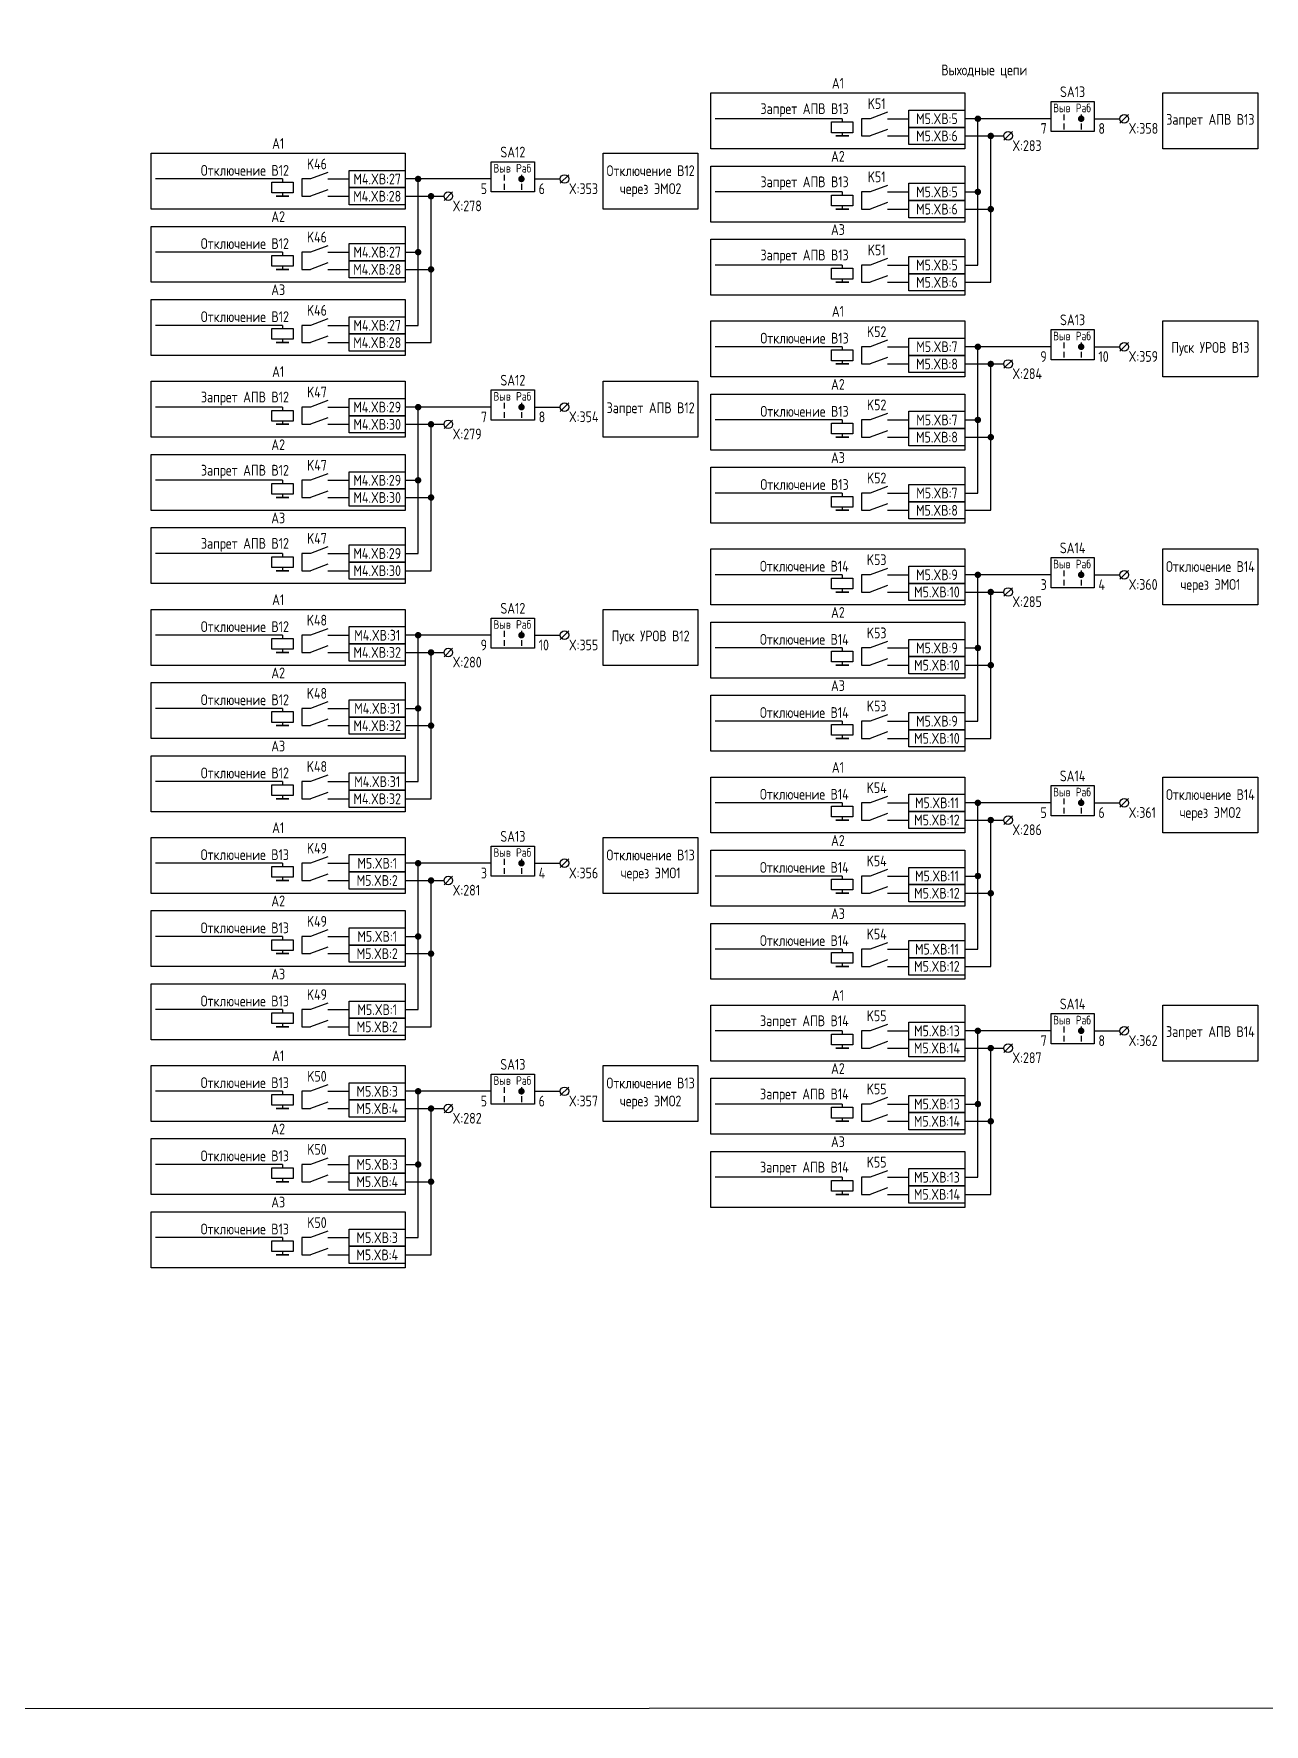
# Model space of a CAD drawing. Header units: millimetres. Extents: x -1315 to 7958, y -96 to 618.
# Drawn here: x 4196.7 to 4482.5, y -96 to 296.7 of the extents above; entities that cross this region are included whole.
import ezdxf

# ---------------------------------------------------------------- set-up
doc = ezdxf.new("R2010")
doc.units = ezdxf.units.MM
doc.styles.add('Gost_type_A', font='GOST_A.TTF')

# ---------------------------------------------------------------- blocks, each defined once
blk = doc.blocks.new('POINT')
at = {"const_width": 0.75}
blk.add_lwpolyline([(-0.375, 0, 1), (0.375, 0, 1)], format="xyb", close=True, dxfattribs=at)
blk = doc.blocks.new('Переключатель_положение')
for p, q in [((2, 1), (2, -0.34)), ((2, -1.14), (2, -2.49))]:
    blk.add_line(p, q)

msp = doc.modelspace()

# ---------------------------------------------------------------- linework, layer by layer
for p, q in [((4384.5, 277), (4355, 277)), ((4384.5, 277), (4384.5, 276.25)), ((4433, 277), (4413, 277)), ((4416, 243), (4416, 277)), ((4451.01, 278), (4449.01, 276)), ((4384.5, 273.75), (4384.5, 273)), ((4413, 273), (4422, 273)), ((4419, 239), (4419, 273)), ((4424.01, 274), (4422.01, 272)), ((4321.01, 264), (4319.01, 262)), ((4254.5, 263), (4225, 263)), ((4254.5, 263), (4254.5, 262.25)), ((4254.5, 259.75), (4254.5, 259)), ((4303, 263), (4283, 263)), ((4286, 229), (4286, 263)), ((4294.01, 260), (4292.01, 258)), ((4384.5, 260), (4355, 260)), ((4384.5, 260), (4384.5, 259.25)), ((4413, 260), (4416, 260)), ((4283, 259), (4292, 259)), ((4289, 225), (4289, 259)), ((4384.5, 256.75), (4384.5, 256)), ((4413, 256), (4419, 256)), ((4254.5, 246), (4225, 246)), ((4254.5, 246), (4254.5, 245.25)), ((4283, 246), (4286, 246)), ((4254.5, 242.75), (4254.5, 242)), ((4283, 242), (4289, 242)), ((4384.5, 243), (4355, 243)), ((4384.5, 243), (4384.5, 242.25)), ((4384.5, 239.75), (4384.5, 239)), ((4413, 243), (4416, 243)), ((4413, 239), (4419, 239)), ((4254.5, 229), (4225, 229)), ((4254.5, 229), (4254.5, 228.25)), ((4283, 229), (4286, 229)), ((4254.5, 225.75), (4254.5, 225)), ((4283, 225), (4289, 225)), ((4384.5, 224.02), (4355, 224.02)), ((4384.5, 224.02), (4384.5, 223.27)), ((4433, 224.02), (4413, 224.02)), ((4416, 190.02), (4416, 224.02)), ((4451.01, 225.02), (4449.01, 223.02)), ((4384.5, 220.77), (4384.5, 220.02)), ((4413, 220.02), (4422, 220.02)), ((4419, 186.02), (4419, 220.02)), ((4424.01, 221.02), (4422.01, 219.02)), ((4254.5, 210), (4225, 210)), ((4254.5, 210), (4254.5, 209.25)), ((4303, 210), (4283, 210)), ((4286, 176), (4286, 210)), ((4321.01, 211), (4319.01, 209)), ((4254.5, 206.75), (4254.5, 206)), ((4283, 206), (4292, 206)), ((4289, 172), (4289, 206)), ((4294.01, 207), (4292.01, 205)), ((4384.5, 207.02), (4355, 207.02)), ((4384.5, 207.02), (4384.5, 206.27)), ((4413, 207.02), (4416, 207.02)), ((4384.5, 203.77), (4384.5, 203.02)), ((4413, 203.02), (4419, 203.02)), ((4254.5, 193), (4225, 193)), ((4254.5, 193), (4254.5, 192.25)), ((4283, 193), (4286, 193)), ((4254.5, 189.75), (4254.5, 189)), ((4283, 189), (4289, 189)), ((4384.5, 190.02), (4355, 190.02)), ((4384.5, 190.02), (4384.5, 189.27)), ((4413, 190.02), (4416, 190.02)), ((4384.5, 186.77), (4384.5, 186.02)), ((4413, 186.02), (4419, 186.02)), ((4254.5, 176), (4225, 176)), ((4254.5, 176), (4254.5, 175.25)), ((4283, 176), (4286, 176)), ((4254.5, 172.75), (4254.5, 172)), ((4283, 172), (4289, 172)), ((4384.5, 171.04), (4355, 171.04)), ((4384.5, 171.04), (4384.5, 170.29)), ((4433, 171.04), (4413, 171.04)), ((4416, 137.04), (4416, 171.04)), ((4451.01, 172.04), (4449.01, 170.04)), ((4384.5, 167.79), (4384.5, 167.04)), ((4413, 167.04), (4422, 167.04)), ((4419, 133.04), (4419, 167.04)), ((4424.01, 168.04), (4422.01, 166.04)), ((4321.01, 158), (4319.01, 156)), ((4254.5, 157), (4225, 157)), ((4254.5, 157), (4254.5, 156.25)), ((4254.5, 153.75), (4254.5, 153)), ((4303, 157), (4283, 157)), ((4286, 123), (4286, 157)), ((4294.01, 154), (4292.01, 152)), ((4384.5, 154.04), (4355, 154.04)), ((4384.5, 154.04), (4384.5, 153.29)), ((4413, 154.04), (4416, 154.04)), ((4283, 153), (4292, 153)), ((4289, 119), (4289, 153)), ((4384.5, 150.79), (4384.5, 150.04)), ((4413, 150.04), (4419, 150.04)), ((4254.5, 140), (4225, 140)), ((4254.5, 140), (4254.5, 139.25)), ((4283, 140), (4286, 140)), ((4254.5, 136.75), (4254.5, 136)), ((4283, 136), (4289, 136)), ((4384.5, 137.04), (4355, 137.04)), ((4384.5, 137.04), (4384.5, 136.29)), ((4384.5, 133.79), (4384.5, 133.04)), ((4413, 137.04), (4416, 137.04)), ((4413, 133.04), (4419, 133.04)), ((4254.5, 123), (4225, 123)), ((4254.5, 123), (4254.5, 122.25)), ((4283, 123), (4286, 123)), ((4254.5, 119.75), (4254.5, 119)), ((4283, 119), (4289, 119)), ((4384.5, 118.06), (4355, 118.06)), ((4384.5, 118.06), (4384.5, 117.31)), ((4433, 118.06), (4413, 118.06)), ((4416, 84.06), (4416, 118.06)), ((4451.01, 119.06), (4449.01, 117.06)), ((4384.5, 114.81), (4384.5, 114.06)), ((4413, 114.06), (4422, 114.06)), ((4419, 80.06), (4419, 114.06)), ((4424.01, 115.06), (4422.01, 113.06)), ((4254.5, 104.02), (4225, 104.02)), ((4254.5, 104.02), (4254.5, 103.27)), ((4303, 104.02), (4283, 104.02)), ((4286, 70.02), (4286, 104.02)), ((4321.01, 105.02), (4319.01, 103.02)), ((4254.5, 100.77), (4254.5, 100.02)), ((4283, 100.02), (4292, 100.02)), ((4289, 66.02), (4289, 100.02)), ((4294.01, 101.02), (4292.01, 99.02)), ((4384.5, 101.06), (4355, 101.06)), ((4384.5, 101.06), (4384.5, 100.31)), ((4413, 101.06), (4416, 101.06)), ((4384.5, 97.81), (4384.5, 97.06)), ((4413, 97.06), (4419, 97.06)), ((4254.5, 87.02), (4225, 87.02)), ((4254.5, 87.02), (4254.5, 86.27)), ((4283, 87.02), (4286, 87.02)), ((4254.5, 83.77), (4254.5, 83.02)), ((4283, 83.02), (4289, 83.02)), ((4384.5, 84.06), (4355, 84.06)), ((4384.5, 84.06), (4384.5, 83.31)), ((4413, 84.06), (4416, 84.06)), ((4384.5, 80.81), (4384.5, 80.06)), ((4413, 80.06), (4419, 80.06)), ((4254.5, 70.02), (4225, 70.02)), ((4254.5, 70.02), (4254.5, 69.27)), ((4254.5, 66.77), (4254.5, 66.02)), ((4283, 70.02), (4286, 70.02)), ((4283, 66.02), (4289, 66.02)), ((4384.5, 65.08), (4355, 65.08)), ((4384.5, 65.08), (4384.5, 64.33)), ((4433, 65.08), (4413, 65.08)), ((4416, 31.08), (4416, 65.08)), ((4451.01, 66.08), (4449.01, 64.08)), ((4384.5, 61.83), (4384.5, 61.08)), ((4413, 61.08), (4422, 61.08)), ((4419, 27.08), (4419, 61.08)), ((4424.01, 62.08), (4422.01, 60.08)), ((4321.01, 52.04), (4319.01, 50.04)), ((4254.5, 51.04), (4225, 51.04)), ((4254.5, 51.04), (4254.5, 50.29)), ((4254.5, 47.79), (4254.5, 47.04)), ((4303, 51.04), (4283, 51.04)), ((4286, 17.04), (4286, 51.04)), ((4294.01, 48.04), (4292.01, 46.04)), ((4384.5, 48.08), (4355, 48.08)), ((4384.5, 48.08), (4384.5, 47.33)), ((4413, 48.08), (4416, 48.08)), ((4283, 47.04), (4292, 47.04)), ((4289, 13.04), (4289, 47.04)), ((4384.5, 44.83), (4384.5, 44.08)), ((4413, 44.08), (4419, 44.08)), ((4254.5, 34.04), (4225, 34.04)), ((4254.5, 34.04), (4254.5, 33.29)), ((4283, 34.04), (4286, 34.04)), ((4254.5, 30.79), (4254.5, 30.04)), ((4283, 30.04), (4289, 30.04)), ((4384.5, 31.08), (4355, 31.08)), ((4384.5, 31.08), (4384.5, 30.33)), ((4384.5, 27.83), (4384.5, 27.08)), ((4413, 31.08), (4416, 31.08)), ((4413, 27.08), (4419, 27.08)), ((4254.5, 17.04), (4225, 17.04)), ((4254.5, 17.04), (4254.5, 16.29)), ((4283, 17.04), (4286, 17.04)), ((4254.5, 13.79), (4254.5, 13.04)), ((4283, 13.04), (4289, 13.04))]:
    msp.add_line(p, q)
at = {"ltscale": 1.08}
for p, q in [((4391, 277), (4389, 277)), ((4389, 277), (4389, 273)), ((4395, 277), (4400, 277)), ((4389, 273), (4391, 273)), ((4395, 273), (4400, 273)), ((4261, 263), (4259, 263)), ((4259, 263), (4259, 259)), ((4265, 263), (4270, 263)), ((4391, 260), (4389, 260)), ((4389, 260), (4389, 256)), ((4395, 260), (4400, 260)), ((4259, 259), (4261, 259)), ((4265, 259), (4270, 259)), ((4389, 256), (4391, 256)), ((4395, 256), (4400, 256)), ((4261, 246), (4259, 246)), ((4259, 246), (4259, 242)), ((4265, 246), (4270, 246)), ((4259, 242), (4261, 242)), ((4265, 242), (4270, 242)), ((4391, 243), (4389, 243)), ((4389, 243), (4389, 239)), ((4395, 243), (4400, 243)), ((4389, 239), (4391, 239)), ((4395, 239), (4400, 239)), ((4261, 229), (4259, 229)), ((4259, 229), (4259, 225)), ((4265, 229), (4270, 229)), ((4259, 225), (4261, 225)), ((4265, 225), (4270, 225)), ((4391, 224.02), (4389, 224.02)), ((4389, 224.02), (4389, 220.02)), ((4395, 224.02), (4400, 224.02)), ((4389, 220.02), (4391, 220.02)), ((4395, 220.02), (4400, 220.02)), ((4261, 210), (4259, 210)), ((4259, 210), (4259, 206)), ((4265, 210), (4270, 210)), ((4259, 206), (4261, 206)), ((4265, 206), (4270, 206)), ((4391, 207.02), (4389, 207.02)), ((4389, 207.02), (4389, 203.02)), ((4395, 207.02), (4400, 207.02)), ((4389, 203.02), (4391, 203.02)), ((4395, 203.02), (4400, 203.02)), ((4261, 193), (4259, 193)), ((4259, 193), (4259, 189)), ((4265, 193), (4270, 193)), ((4259, 189), (4261, 189)), ((4265, 189), (4270, 189)), ((4391, 190.02), (4389, 190.02)), ((4389, 190.02), (4389, 186.02)), ((4395, 190.02), (4400, 190.02)), ((4389, 186.02), (4391, 186.02)), ((4395, 186.02), (4400, 186.02)), ((4261, 176), (4259, 176)), ((4259, 176), (4259, 172)), ((4265, 176), (4270, 176)), ((4259, 172), (4261, 172)), ((4265, 172), (4270, 172)), ((4391, 171.04), (4389, 171.04)), ((4389, 171.04), (4389, 167.04)), ((4395, 171.04), (4400, 171.04)), ((4389, 167.04), (4391, 167.04)), ((4395, 167.04), (4400, 167.04)), ((4261, 157), (4259, 157)), ((4259, 157), (4259, 153)), ((4265, 157), (4270, 157)), ((4391, 154.04), (4389, 154.04)), ((4389, 154.04), (4389, 150.04)), ((4395, 154.04), (4400, 154.04)), ((4259, 153), (4261, 153)), ((4265, 153), (4270, 153)), ((4389, 150.04), (4391, 150.04)), ((4395, 150.04), (4400, 150.04)), ((4261, 140), (4259, 140)), ((4259, 140), (4259, 136)), ((4265, 140), (4270, 140)), ((4259, 136), (4261, 136)), ((4265, 136), (4270, 136)), ((4391, 137.04), (4389, 137.04)), ((4389, 137.04), (4389, 133.04)), ((4395, 137.04), (4400, 137.04)), ((4389, 133.04), (4391, 133.04)), ((4395, 133.04), (4400, 133.04)), ((4261, 123), (4259, 123)), ((4259, 123), (4259, 119)), ((4265, 123), (4270, 123)), ((4259, 119), (4261, 119)), ((4265, 119), (4270, 119)), ((4391, 118.06), (4389, 118.06)), ((4389, 118.06), (4389, 114.06)), ((4395, 118.06), (4400, 118.06)), ((4389, 114.06), (4391, 114.06)), ((4395, 114.06), (4400, 114.06)), ((4261, 104.02), (4259, 104.02)), ((4259, 104.02), (4259, 100.02)), ((4265, 104.02), (4270, 104.02)), ((4259, 100.02), (4261, 100.02)), ((4265, 100.02), (4270, 100.02)), ((4391, 101.06), (4389, 101.06)), ((4389, 101.06), (4389, 97.06)), ((4395, 101.06), (4400, 101.06)), ((4389, 97.06), (4391, 97.06)), ((4395, 97.06), (4400, 97.06)), ((4261, 87.02), (4259, 87.02)), ((4259, 87.02), (4259, 83.02)), ((4265, 87.02), (4270, 87.02)), ((4259, 83.02), (4261, 83.02)), ((4265, 83.02), (4270, 83.02)), ((4391, 84.06), (4389, 84.06)), ((4389, 84.06), (4389, 80.06)), ((4395, 84.06), (4400, 84.06)), ((4389, 80.06), (4391, 80.06)), ((4395, 80.06), (4400, 80.06)), ((4261, 70.02), (4259, 70.02)), ((4259, 70.02), (4259, 66.02)), ((4265, 70.02), (4270, 70.02)), ((4259, 66.02), (4261, 66.02)), ((4265, 66.02), (4270, 66.02)), ((4391, 65.08), (4389, 65.08)), ((4389, 65.08), (4389, 61.08)), ((4395, 65.08), (4400, 65.08)), ((4389, 61.08), (4391, 61.08)), ((4395, 61.08), (4400, 61.08)), ((4261, 51.04), (4259, 51.04)), ((4259, 51.04), (4259, 47.04)), ((4265, 51.04), (4270, 51.04)), ((4391, 48.08), (4389, 48.08)), ((4389, 48.08), (4389, 44.08)), ((4395, 48.08), (4400, 48.08)), ((4259, 47.04), (4261, 47.04)), ((4265, 47.04), (4270, 47.04)), ((4389, 44.08), (4391, 44.08)), ((4395, 44.08), (4400, 44.08)), ((4261, 34.04), (4259, 34.04)), ((4259, 34.04), (4259, 30.04)), ((4265, 34.04), (4270, 34.04)), ((4259, 30.04), (4261, 30.04)), ((4265, 30.04), (4270, 30.04)), ((4391, 31.08), (4389, 31.08)), ((4389, 31.08), (4389, 27.08)), ((4395, 31.08), (4400, 31.08)), ((4389, 27.08), (4391, 27.08)), ((4395, 27.08), (4400, 27.08)), ((4261, 17.04), (4259, 17.04)), ((4259, 17.04), (4259, 13.04)), ((4265, 17.04), (4270, 17.04)), ((4259, 13.04), (4261, 13.04)), ((4265, 13.04), (4270, 13.04))]:
    msp.add_line(p, q, dxfattribs=at)
at = {"ltscale": 4.32}
for p, q in [((4395, 278.5), (4391, 277)), ((4395, 274.5), (4391, 273)), ((4265, 264.5), (4261, 263)), ((4265, 260.5), (4261, 259)), ((4395, 261.5), (4391, 260)), ((4395, 257.5), (4391, 256)), ((4265, 247.5), (4261, 246)), ((4265, 243.5), (4261, 242)), ((4395, 244.5), (4391, 243)), ((4395, 240.5), (4391, 239)), ((4265, 230.5), (4261, 229)), ((4265, 226.5), (4261, 225)), ((4395, 225.52), (4391, 224.02)), ((4395, 221.52), (4391, 220.02)), ((4265, 211.5), (4261, 210)), ((4395, 208.52), (4391, 207.02)), ((4265, 207.5), (4261, 206)), ((4395, 204.52), (4391, 203.02)), ((4265, 194.5), (4261, 193)), ((4265, 190.5), (4261, 189)), ((4395, 191.52), (4391, 190.02)), ((4395, 187.52), (4391, 186.02)), ((4265, 177.5), (4261, 176)), ((4265, 173.5), (4261, 172)), ((4395, 172.54), (4391, 171.04)), ((4395, 168.54), (4391, 167.04)), ((4265, 158.5), (4261, 157)), ((4265, 154.5), (4261, 153)), ((4395, 155.54), (4391, 154.04)), ((4395, 151.54), (4391, 150.04)), ((4265, 141.5), (4261, 140)), ((4265, 137.5), (4261, 136)), ((4395, 138.54), (4391, 137.04)), ((4395, 134.54), (4391, 133.04)), ((4265, 124.5), (4261, 123)), ((4265, 120.5), (4261, 119)), ((4395, 119.56), (4391, 118.06)), ((4395, 115.56), (4391, 114.06)), ((4265, 105.52), (4261, 104.02)), ((4395, 102.56), (4391, 101.06)), ((4265, 101.52), (4261, 100.02)), ((4395, 98.56), (4391, 97.06)), ((4265, 88.52), (4261, 87.02)), ((4265, 84.52), (4261, 83.02)), ((4395, 85.56), (4391, 84.06)), ((4395, 81.56), (4391, 80.06)), ((4265, 71.52), (4261, 70.02)), ((4265, 67.52), (4261, 66.02)), ((4395, 66.58), (4391, 65.08)), ((4395, 62.58), (4391, 61.08)), ((4265, 52.54), (4261, 51.04)), ((4265, 48.54), (4261, 47.04)), ((4395, 49.58), (4391, 48.08)), ((4395, 45.58), (4391, 44.08)), ((4265, 35.54), (4261, 34.04)), ((4265, 31.54), (4261, 30.04)), ((4395, 32.58), (4391, 31.08)), ((4395, 28.58), (4391, 27.08)), ((4265, 18.54), (4261, 17.04)), ((4265, 14.54), (4261, 13.04))]:
    msp.add_line(p, q, dxfattribs=at)
at = {"ltscale": 4}
for p, q in [((4443, 277), (4449.01, 277)), ((4313, 263), (4319.01, 263)), ((4443, 224.02), (4449.01, 224.02)), ((4313, 210), (4319.01, 210)), ((4443, 171.04), (4449.01, 171.04)), ((4313, 157), (4319.01, 157)), ((4443, 118.06), (4449.01, 118.06)), ((4313, 104.02), (4319.01, 104.02)), ((4443, 65.08), (4449.01, 65.08)), ((4313, 51.04), (4319.01, 51.04))]:
    msp.add_line(p, q, dxfattribs=at)
for points in [[(-1315, 612), (7958.16, 618), (7958.16, -90), (-1315, -96)], [(4354, 283), (4413, 283), (4413, 270), (4354, 270)], [(4459, 283), (4481, 283), (4481, 270), (4459, 270)], [(4400, 279), (4413, 279), (4413, 275), (4400, 275)], [(4433, 281), (4443, 281), (4443, 274), (4433, 274)], [(4387, 276.25), (4387, 273.75), (4382, 273.75), (4382, 276.25)], [(4400, 275), (4413, 275), (4413, 271), (4400, 271)], [(4386, 273), (4383, 273)], [(4224, 269), (4283, 269), (4283, 256), (4224, 256)], [(4329, 269), (4351, 269), (4351, 256), (4329, 256)], [(4270, 265), (4283, 265), (4283, 261), (4270, 261)], [(4303, 267), (4313, 267), (4313, 260), (4303, 260)], [(4354, 266), (4413, 266), (4413, 253), (4354, 253)], [(4257, 262.25), (4257, 259.75), (4252, 259.75), (4252, 262.25)], [(4270, 261), (4283, 261), (4283, 257), (4270, 257)], [(4387, 259.25), (4387, 256.75), (4382, 256.75), (4382, 259.25)], [(4400, 262), (4413, 262), (4413, 258), (4400, 258)], [(4256, 259), (4253, 259)], [(4386, 256), (4383, 256)], [(4400, 258), (4413, 258), (4413, 254), (4400, 254)], [(4224, 252), (4283, 252), (4283, 239), (4224, 239)], [(4270, 248), (4283, 248), (4283, 244), (4270, 244)], [(4354, 249), (4413, 249), (4413, 236), (4354, 236)], [(4257, 245.25), (4257, 242.75), (4252, 242.75), (4252, 245.25)], [(4270, 244), (4283, 244), (4283, 240), (4270, 240)], [(4400, 245), (4413, 245), (4413, 241), (4400, 241)], [(4256, 242), (4253, 242)], [(4387, 242.25), (4387, 239.75), (4382, 239.75), (4382, 242.25)], [(4400, 241), (4413, 241), (4413, 237), (4400, 237)], [(4386, 239), (4383, 239)], [(4224, 235), (4283, 235), (4283, 222), (4224, 222)], [(4257, 228.25), (4257, 225.75), (4252, 225.75), (4252, 228.25)], [(4270, 231), (4283, 231), (4283, 227), (4270, 227)], [(4354, 230.02), (4413, 230.02), (4413, 217.02), (4354, 217.02)], [(4433, 228.02), (4443, 228.02), (4443, 221.02), (4433, 221.02)], [(4459, 230.02), (4481, 230.02), (4481, 217.02), (4459, 217.02)], [(4256, 225), (4253, 225)], [(4270, 227), (4283, 227), (4283, 223), (4270, 223)], [(4400, 226.02), (4413, 226.02), (4413, 222.02), (4400, 222.02)], [(4387, 223.27), (4387, 220.77), (4382, 220.77), (4382, 223.27)], [(4386, 220.02), (4383, 220.02)], [(4400, 222.02), (4413, 222.02), (4413, 218.02), (4400, 218.02)], [(4224, 216), (4283, 216), (4283, 203), (4224, 203)], [(4303, 214), (4313, 214), (4313, 207), (4303, 207)], [(4329, 216), (4351, 216), (4351, 203), (4329, 203)], [(4354, 213.02), (4413, 213.02), (4413, 200.02), (4354, 200.02)], [(4257, 209.25), (4257, 206.75), (4252, 206.75), (4252, 209.25)], [(4270, 212), (4283, 212), (4283, 208), (4270, 208)], [(4400, 209.02), (4413, 209.02), (4413, 205.02), (4400, 205.02)], [(4256, 206), (4253, 206)], [(4270, 208), (4283, 208), (4283, 204), (4270, 204)], [(4387, 206.27), (4387, 203.77), (4382, 203.77), (4382, 206.27)], [(4400, 205.02), (4413, 205.02), (4413, 201.02), (4400, 201.02)], [(4386, 203.02), (4383, 203.02)], [(4224, 199), (4283, 199), (4283, 186), (4224, 186)], [(4270, 195), (4283, 195), (4283, 191), (4270, 191)], [(4354, 196.02), (4413, 196.02), (4413, 183.02), (4354, 183.02)], [(4257, 192.25), (4257, 189.75), (4252, 189.75), (4252, 192.25)], [(4256, 189), (4253, 189)], [(4270, 191), (4283, 191), (4283, 187), (4270, 187)], [(4387, 189.27), (4387, 186.77), (4382, 186.77), (4382, 189.27)], [(4400, 192.02), (4413, 192.02), (4413, 188.02), (4400, 188.02)], [(4386, 186.02), (4383, 186.02)], [(4400, 188.02), (4413, 188.02), (4413, 184.02), (4400, 184.02)], [(4224, 182), (4283, 182), (4283, 169), (4224, 169)], [(4270, 178), (4283, 178), (4283, 174), (4270, 174)], [(4354, 177.04), (4413, 177.04), (4413, 164.04), (4354, 164.04)], [(4459, 177.04), (4481, 177.04), (4481, 164.04), (4459, 164.04)], [(4257, 175.25), (4257, 172.75), (4252, 172.75), (4252, 175.25)], [(4270, 174), (4283, 174), (4283, 170), (4270, 170)], [(4400, 173.04), (4413, 173.04), (4413, 169.04), (4400, 169.04)], [(4433, 175.04), (4443, 175.04), (4443, 168.04), (4433, 168.04)], [(4256, 172), (4253, 172)], [(4387, 170.29), (4387, 167.79), (4382, 167.79), (4382, 170.29)], [(4400, 169.04), (4413, 169.04), (4413, 165.04), (4400, 165.04)], [(4386, 167.04), (4383, 167.04)], [(4224, 163), (4283, 163), (4283, 150), (4224, 150)], [(4329, 163), (4351, 163), (4351, 150), (4329, 150)], [(4270, 159), (4283, 159), (4283, 155), (4270, 155)], [(4303, 161), (4313, 161), (4313, 154), (4303, 154)], [(4354, 160.04), (4413, 160.04), (4413, 147.04), (4354, 147.04)], [(4257, 156.25), (4257, 153.75), (4252, 153.75), (4252, 156.25)], [(4270, 155), (4283, 155), (4283, 151), (4270, 151)], [(4387, 153.29), (4387, 150.79), (4382, 150.79), (4382, 153.29)], [(4400, 156.04), (4413, 156.04), (4413, 152.04), (4400, 152.04)], [(4256, 153), (4253, 153)], [(4386, 150.04), (4383, 150.04)], [(4400, 152.04), (4413, 152.04), (4413, 148.04), (4400, 148.04)], [(4224, 146), (4283, 146), (4283, 133), (4224, 133)], [(4270, 142), (4283, 142), (4283, 138), (4270, 138)], [(4354, 143.04), (4413, 143.04), (4413, 130.04), (4354, 130.04)], [(4257, 139.25), (4257, 136.75), (4252, 136.75), (4252, 139.25)], [(4270, 138), (4283, 138), (4283, 134), (4270, 134)], [(4400, 139.04), (4413, 139.04), (4413, 135.04), (4400, 135.04)], [(4256, 136), (4253, 136)], [(4387, 136.29), (4387, 133.79), (4382, 133.79), (4382, 136.29)], [(4400, 135.04), (4413, 135.04), (4413, 131.04), (4400, 131.04)], [(4386, 133.04), (4383, 133.04)], [(4224, 129), (4283, 129), (4283, 116), (4224, 116)], [(4257, 122.25), (4257, 119.75), (4252, 119.75), (4252, 122.25)], [(4270, 125), (4283, 125), (4283, 121), (4270, 121)], [(4354, 124.06), (4413, 124.06), (4413, 111.06), (4354, 111.06)], [(4433, 122.06), (4443, 122.06), (4443, 115.06), (4433, 115.06)], [(4459, 124.06), (4481, 124.06), (4481, 111.06), (4459, 111.06)], [(4256, 119), (4253, 119)], [(4270, 121), (4283, 121), (4283, 117), (4270, 117)], [(4400, 120.06), (4413, 120.06), (4413, 116.06), (4400, 116.06)], [(4387, 117.31), (4387, 114.81), (4382, 114.81), (4382, 117.31)], [(4386, 114.06), (4383, 114.06)], [(4400, 116.06), (4413, 116.06), (4413, 112.06), (4400, 112.06)], [(4224, 110.02), (4283, 110.02), (4283, 97.02), (4224, 97.02)], [(4329, 110.02), (4351, 110.02), (4351, 97.02), (4329, 97.02)], [(4303, 108.02), (4313, 108.02), (4313, 101.02), (4303, 101.02)], [(4354, 107.06), (4413, 107.06), (4413, 94.06), (4354, 94.06)], [(4257, 103.27), (4257, 100.77), (4252, 100.77), (4252, 103.27)], [(4270, 106.02), (4283, 106.02), (4283, 102.02), (4270, 102.02)], [(4400, 103.06), (4413, 103.06), (4413, 99.06), (4400, 99.06)], [(4256, 100.02), (4253, 100.02)], [(4270, 102.02), (4283, 102.02), (4283, 98.02), (4270, 98.02)], [(4387, 100.31), (4387, 97.81), (4382, 97.81), (4382, 100.31)], [(4400, 99.06), (4413, 99.06), (4413, 95.06), (4400, 95.06)], [(4386, 97.06), (4383, 97.06)], [(4224, 93.02), (4283, 93.02), (4283, 80.02), (4224, 80.02)], [(4270, 89.02), (4283, 89.02), (4283, 85.02), (4270, 85.02)], [(4354, 90.06), (4413, 90.06), (4413, 77.06), (4354, 77.06)], [(4257, 86.27), (4257, 83.77), (4252, 83.77), (4252, 86.27)], [(4256, 83.02), (4253, 83.02)], [(4270, 85.02), (4283, 85.02), (4283, 81.02), (4270, 81.02)], [(4387, 83.31), (4387, 80.81), (4382, 80.81), (4382, 83.31)], [(4400, 86.06), (4413, 86.06), (4413, 82.06), (4400, 82.06)], [(4386, 80.06), (4383, 80.06)], [(4400, 82.06), (4413, 82.06), (4413, 78.06), (4400, 78.06)], [(4224, 76.02), (4283, 76.02), (4283, 63.02), (4224, 63.02)], [(4270, 72.02), (4283, 72.02), (4283, 68.02), (4270, 68.02)], [(4354, 71.08), (4413, 71.08), (4413, 58.08), (4354, 58.08)], [(4459, 71.08), (4481, 71.08), (4481, 58.08), (4459, 58.08)], [(4459, 71.08), (4481, 71.08), (4481, 58.08), (4459, 58.08)], [(4257, 69.27), (4257, 66.77), (4252, 66.77), (4252, 69.27)], [(4270, 68.02), (4283, 68.02), (4283, 64.02), (4270, 64.02)], [(4400, 67.08), (4413, 67.08), (4413, 63.08), (4400, 63.08)], [(4433, 69.08), (4443, 69.08), (4443, 62.08), (4433, 62.08)], [(4256, 66.02), (4253, 66.02)], [(4387, 64.33), (4387, 61.83), (4382, 61.83), (4382, 64.33)], [(4400, 63.08), (4413, 63.08), (4413, 59.08), (4400, 59.08)], [(4386, 61.08), (4383, 61.08)], [(4224, 57.04), (4283, 57.04), (4283, 44.04), (4224, 44.04)], [(4303, 55.04), (4313, 55.04), (4313, 48.04), (4303, 48.04)], [(4329, 57.04), (4351, 57.04), (4351, 44.04), (4329, 44.04)], [(4270, 53.04), (4283, 53.04), (4283, 49.04), (4270, 49.04)], [(4354, 54.08), (4413, 54.08), (4413, 41.08), (4354, 41.08)], [(4257, 50.29), (4257, 47.79), (4252, 47.79), (4252, 50.29)], [(4270, 49.04), (4283, 49.04), (4283, 45.04), (4270, 45.04)], [(4387, 47.33), (4387, 44.83), (4382, 44.83), (4382, 47.33)], [(4400, 50.08), (4413, 50.08), (4413, 46.08), (4400, 46.08)], [(4256, 47.04), (4253, 47.04)], [(4386, 44.08), (4383, 44.08)], [(4400, 46.08), (4413, 46.08), (4413, 42.08), (4400, 42.08)], [(4224, 40.04), (4283, 40.04), (4283, 27.04), (4224, 27.04)], [(4270, 36.04), (4283, 36.04), (4283, 32.04), (4270, 32.04)], [(4354, 37.08), (4413, 37.08), (4413, 24.08), (4354, 24.08)], [(4257, 33.29), (4257, 30.79), (4252, 30.79), (4252, 33.29)], [(4270, 32.04), (4283, 32.04), (4283, 28.04), (4270, 28.04)], [(4400, 33.08), (4413, 33.08), (4413, 29.08), (4400, 29.08)], [(4256, 30.04), (4253, 30.04)], [(4387, 30.33), (4387, 27.83), (4382, 27.83), (4382, 30.33)], [(4400, 29.08), (4413, 29.08), (4413, 25.08), (4400, 25.08)], [(4386, 27.08), (4383, 27.08)], [(4224, 23.04), (4283, 23.04), (4283, 10.04), (4224, 10.04)], [(4257, 16.29), (4257, 13.79), (4252, 13.79), (4252, 16.29)], [(4270, 19.04), (4283, 19.04), (4283, 15.04), (4270, 15.04)], [(4256, 13.04), (4253, 13.04)], [(4270, 15.04), (4283, 15.04), (4283, 11.04), (4270, 11.04)]]:
    msp.add_lwpolyline(points, close=True)
for centre in [(4450.01, 277), (4423.01, 273), (4320.01, 263), (4293.01, 259), (4450.01, 224.02), (4423.01, 220.02), (4320.01, 210), (4293.01, 206), (4450.01, 171.04), (4423.01, 167.04), (4320.01, 157), (4293.01, 153), (4450.01, 118.06), (4423.01, 114.06), (4320.01, 104.02), (4293.01, 100.02), (4450.01, 65.08), (4423.01, 61.08), (4320.01, 51.04), (4293.01, 47.04)]:
    msp.add_circle(centre, 1)

# ---------------------------------------------------------------- block references
for name, p in [('POINT', (4416, 277)), ('Переключатель_положение', (4434, 277)), ('POINT', (4440, 277)), ('Переключатель_положение', (4438, 277)), ('POINT', (4419, 273)), ('POINT', (4286, 263)), ('Переключатель_положение', (4304, 263)), ('POINT', (4310, 263)), ('Переключатель_положение', (4308, 263)), ('POINT', (4289, 259)), ('POINT', (4416, 260)), ('POINT', (4419, 256)), ('POINT', (4286, 246)), ('POINT', (4289, 242)), ('POINT', (4416, 224.02)), ('Переключатель_положение', (4434, 224.02)), ('POINT', (4440, 224.02)), ('Переключатель_положение', (4438, 224.02)), ('POINT', (4419, 220.02)), ('POINT', (4286, 210)), ('Переключатель_положение', (4304, 210)), ('POINT', (4310, 210)), ('Переключатель_положение', (4308, 210)), ('POINT', (4289, 206)), ('POINT', (4416, 207.02)), ('POINT', (4419, 203.02)), ('POINT', (4286, 193)), ('POINT', (4289, 189)), ('POINT', (4416, 171.04)), ('Переключатель_положение', (4434, 171.04)), ('POINT', (4440, 171.04)), ('Переключатель_положение', (4438, 171.04)), ('POINT', (4419, 167.04)), ('POINT', (4286, 157)), ('Переключатель_положение', (4304, 157)), ('POINT', (4310, 157)), ('Переключатель_положение', (4308, 157)), ('POINT', (4289, 153)), ('POINT', (4416, 154.04)), ('POINT', (4419, 150.04)), ('POINT', (4286, 140)), ('POINT', (4289, 136)), ('POINT', (4416, 118.06)), ('Переключатель_положение', (4434, 118.06)), ('POINT', (4440, 118.06)), ('Переключатель_положение', (4438, 118.06)), ('POINT', (4419, 114.06)), ('POINT', (4286, 104.02)), ('Переключатель_положение', (4304, 104.02)), ('POINT', (4310, 104.02)), ('Переключатель_положение', (4308, 104.02)), ('POINT', (4289, 100.02)), ('POINT', (4416, 101.06)), ('POINT', (4419, 97.06)), ('POINT', (4286, 87.02)), ('POINT', (4289, 83.02)), ('POINT', (4416, 65.08)), ('Переключатель_положение', (4434, 65.08)), ('POINT', (4440, 65.08)), ('Переключатель_положение', (4438, 65.08)), ('POINT', (4419, 61.08)), ('POINT', (4286, 51.04)), ('Переключатель_положение', (4304, 51.04)), ('POINT', (4310, 51.04)), ('Переключатель_положение', (4308, 51.04)), ('POINT', (4289, 47.04)), ('POINT', (4416, 48.08)), ('POINT', (4419, 44.08)), ('POINT', (4286, 34.04)), ('POINT', (4289, 30.04))]:
    msp.add_blockref(name, p)

# ---------------------------------------------------------------- texts
at = {"char_height": 2.5, "line_spacing_factor": 0.9, "style": 'Gost_type_A'}
for s, insert, width, attachment_point in [('Выходные цепи', (4417.5, 288), 395, 5), ('A1', (4383.5, 284), 59, 8), ('X:358', (4451.01, 276), 8, 1), ('A1', (4253.5, 270), 59, 8), ('X:283', (4424.01, 272), 8, 1), ('A2', (4383.5, 267), 59, 8), ('X:353', (4321.01, 262), 8, 1), ('A2', (4253.5, 253), 59, 8), ('X:278', (4294.01, 258), 8, 1), ('A3', (4383.5, 250), 59, 8), ('A3', (4253.5, 236), 59, 8), ('A1', (4383.5, 231.02), 59, 8), ('X:359', (4451.01, 223.02), 8, 1), ('A1', (4253.5, 217), 59, 8), ('A2', (4383.5, 214.02), 59, 8), ('X:284', (4424.01, 219.02), 8, 1), ('X:354', (4321.01, 209), 8, 1), ('X:279', (4294.01, 205), 8, 1), ('A2', (4253.5, 200), 59, 8), ('A3', (4383.5, 197.02), 59, 8), ('A3', (4253.5, 183), 59, 8), ('X:360', (4451.01, 170.04), 8, 1), ('A1', (4253.5, 164), 59, 8), ('X:285', (4424.01, 166.04), 8, 1), ('A2', (4383.5, 161.04), 59, 8), ('X:355', (4321.01, 156), 8, 1), ('A2', (4253.5, 147), 59, 8), ('X:280', (4294.01, 152), 8, 1), ('A3', (4383.5, 144.04), 59, 8), ('A3', (4253.5, 130), 59, 8), ('A1', (4383.5, 125.06), 59, 8), ('X:361', (4451.01, 117.06), 8, 1), ('A1', (4253.5, 111.02), 59, 8), ('A2', (4383.5, 108.06), 59, 8), ('X:286', (4424.01, 113.06), 8, 1), ('X:356', (4321.01, 103.02), 8, 1), ('X:281', (4294.01, 99.02), 8, 1), ('A2', (4253.5, 94.02), 59, 8), ('A3', (4383.5, 91.06), 59, 8), ('A3', (4253.5, 77.02), 59, 8), ('A1', (4383.5, 72.08), 59, 8), ('X:362', (4451.01, 64.08), 8, 1), ('A1', (4253.5, 58.04), 59, 8), ('X:287', (4424.01, 60.08), 8, 1), ('A2', (4383.5, 55.08), 59, 8), ('X:357', (4321.01, 50.04), 8, 1), ('A2', (4253.5, 41.04), 59, 8), ('X:282', (4294.01, 46.04), 8, 1), ('A3', (4383.5, 38.08), 59, 8), ('A3', (4253.5, 24.04), 59, 8)]:
    msp.add_mtext(s, dxfattribs=dict(at, insert=insert, width=width, attachment_point=attachment_point))
at = {"style": 'Gost_type_A'}
for s, insert, char_height, width, attachment_point in [('SA13', (4438, 282), 2.5, 10, 8), ('Запрет АПВ В13', (4386, 279), 2.5, 31.0015, 6), ('K51', (4392.5, 280.5), 2.5, 5, 5), ('Выв', (4435.5, 279.5), 2, 5, 5), ('Раб', (4440.5, 279.5), 2, 5, 5), ('M5.XВ:5', (4406.5, 277), 2.5, 13, 5), ('7', (4432, 275.98), 2.5, 5, 3), ('8', (4444, 275.98), 2.5, 5, 1), ('Запрет АПВ В13', (4470, 276.5), 2.5, 21.9988, 5), ('M5.XВ:6', (4406.5, 273), 2.5, 13, 5), ('K46', (4262.5, 266.5), 2.5, 5, 5), ('SA12', (4308, 268), 2.5, 10, 8), ('Отключение В12', (4256, 265), 2.5, 31.0015, 6), ('M4.XВ:27', (4276.5, 263), 2.5, 13, 5), ('Выв', (4305.5, 265.5), 2, 5, 5), ('Раб', (4310.5, 265.5), 2, 5, 5), ('Отключение В12\\Pчерез ЭМО2', (4340, 262.5), 2.5, 21.9988, 5), ('Запрет АПВ В13', (4386, 262), 2.5, 31.0015, 6), ('K51', (4392.5, 263.5), 2.5, 5, 5), ('M4.XВ:28', (4276.5, 259), 2.5, 13, 5), ('5', (4302, 261.98), 2.5, 5, 3), ('6', (4314, 261.98), 2.5, 5, 1), ('M5.XВ:5', (4406.5, 260), 2.5, 13, 5), ('M5.XВ:6', (4406.5, 256), 2.5, 13, 5), ('Отключение В12', (4256, 248), 2.5, 31.0015, 6), ('K46', (4262.5, 249.5), 2.5, 5, 5), ('K51', (4392.5, 246.5), 2.5, 5, 5), ('M4.XВ:27', (4276.5, 246), 2.5, 13, 5), ('Запрет АПВ В13', (4386, 245), 2.5, 31.0015, 6), ('M5.XВ:5', (4406.5, 243), 2.5, 13, 5), ('M4.XВ:28', (4276.5, 242), 2.5, 13, 5), ('M5.XВ:6', (4406.5, 239), 2.5, 13, 5), ('Отключение В12', (4256, 231), 2.5, 31.0015, 6), ('K46', (4262.5, 232.5), 2.5, 5, 5), ('M4.XВ:27', (4276.5, 229), 2.5, 13, 5), ('K52', (4392.5, 227.52), 2.5, 5, 5), ('SA13', (4438, 229.02), 2.5, 10, 8), ('M4.XВ:28', (4276.5, 225), 2.5, 13, 5), ('Отключение В13', (4386, 226.02), 2.5, 31.0015, 6), ('M5.XВ:7', (4406.5, 224.02), 2.5, 13, 5), ('Выв', (4435.5, 226.52), 2, 5, 5), ('Раб', (4440.5, 226.52), 2, 5, 5), ('Пуск УРОВ В13', (4470, 223.52), 2.5, 21.9988, 5), ('M5.XВ:8', (4406.5, 220.02), 2.5, 13, 5), ('9', (4432, 223), 2.5, 5, 3), ('10', (4444, 223), 2.5, 5, 1), ('SA12', (4308, 215), 2.5, 10, 8), ('Запрет АПВ В12', (4256, 212), 2.5, 31.0015, 6), ('K47', (4262.5, 213.5), 2.5, 5, 5), ('Выв', (4305.5, 212.5), 2, 5, 5), ('Раб', (4310.5, 212.5), 2, 5, 5), ('M4.XВ:29', (4276.5, 210), 2.5, 13, 5), ('7', (4302, 208.98), 2.5, 5, 3), ('8', (4314, 208.98), 2.5, 5, 1), ('Запрет АПВ В12', (4340, 209.5), 2.5, 21.9988, 5), ('Отключение В13', (4386, 209.02), 2.5, 31.0015, 6), ('K52', (4392.5, 210.52), 2.5, 5, 5), ('M5.XВ:7', (4406.5, 207.02), 2.5, 13, 5), ('M4.XВ:30', (4276.5, 206), 2.5, 13, 5), ('M5.XВ:8', (4406.5, 203.02), 2.5, 13, 5), ('Запрет АПВ В12', (4256, 195), 2.5, 31.0015, 6), ('K47', (4262.5, 196.5), 2.5, 5, 5), ('M4.XВ:29', (4276.5, 193), 2.5, 13, 5), ('Отключение В13', (4386, 192.02), 2.5, 31.0015, 6), ('K52', (4392.5, 193.52), 2.5, 5, 5), ('M4.XВ:30', (4276.5, 189), 2.5, 13, 5), ('M5.XВ:7', (4406.5, 190.02), 2.5, 13, 5), ('M5.XВ:8', (4406.5, 186.02), 2.5, 13, 5), ('K47', (4262.5, 179.5), 2.5, 5, 5), ('Запрет АПВ В12', (4256, 178), 2.5, 31.0015, 6), ('M4.XВ:29', (4276.5, 176), 2.5, 13, 5), ('SA14', (4438, 176.04), 2.5, 10, 8), ('M4.XВ:30', (4276.5, 172), 2.5, 13, 5), ('Отключение В14', (4386, 173.04), 2.5, 31.0015, 6), ('K53', (4392.5, 174.54), 2.5, 5, 5), ('Выв', (4435.5, 173.54), 2, 5, 5), ('Раб', (4440.5, 173.54), 2, 5, 5), ('Отключение В14\\Pчерез ЭМО1', (4470, 170.54), 2.5, 21.9988, 5), ('M5.XВ:9', (4406.5, 171.04), 2.5, 13, 5), ('3', (4432, 170.02), 2.5, 5, 3), ('4', (4444, 170.02), 2.5, 5, 1), ('M5.XВ:10', (4406.5, 167.04), 2.5, 13, 5), ('K48', (4262.5, 160.5), 2.5, 5, 5), ('SA12', (4308, 162), 2.5, 10, 8), (' Отключение В12', (4256, 159), 2.5, 31.0015, 6), ('M4.XВ:31', (4276.5, 157), 2.5, 13, 5), ('Выв', (4305.5, 159.5), 2, 5, 5), ('Раб', (4310.5, 159.5), 2, 5, 5), ('Пуск УРОВ В12', (4340, 156.5), 2.5, 21.9988, 5), ('Отключение В14', (4386, 156.04), 2.5, 31.0015, 6), ('K53', (4392.5, 157.54), 2.5, 5, 5), ('M4.XВ:32', (4276.5, 153), 2.5, 13, 5), ('9', (4302, 155.98), 2.5, 5, 3), ('10', (4314, 155.98), 2.5, 5, 1), ('M5.XВ:9', (4406.5, 154.04), 2.5, 13, 5), ('M5.XВ:10', (4406.5, 150.04), 2.5, 13, 5), ('Отключение В12', (4256, 142), 2.5, 31.0015, 6), ('K48', (4262.5, 143.5), 2.5, 5, 5), ('K53', (4392.5, 140.54), 2.5, 5, 5), ('M4.XВ:31', (4276.5, 140), 2.5, 13, 5), ('Отключение В14', (4386, 139.04), 2.5, 31.0015, 6), ('M5.XВ:9', (4406.5, 137.04), 2.5, 13, 5), ('M4.XВ:32', (4276.5, 136), 2.5, 13, 5), ('M5.XВ:10', (4406.5, 133.04), 2.5, 13, 5), (' Отключение В12', (4256, 125), 2.5, 31.0015, 6), ('K48', (4262.5, 126.5), 2.5, 5, 5), ('M4.XВ:31', (4276.5, 123), 2.5, 13, 5), ('K54', (4392.5, 121.56), 2.5, 5, 5), ('SA14', (4438, 123.06), 2.5, 10, 8), ('M4.XВ:32', (4276.5, 119), 2.5, 13, 5), ('Отключение В14', (4386, 120.06), 2.5, 31.0015, 6), ('M5.XВ:11', (4406.5, 118.06), 2.5, 13, 5), ('Выв', (4435.5, 120.56), 2, 5, 5), ('Раб', (4440.5, 120.56), 2, 5, 5), ('Отключение В14\\Pчерез ЭМО2', (4470, 117.56), 2.5, 21.9988, 5), ('M5.XВ:12', (4406.5, 114.06), 2.5, 13, 5), ('5', (4432, 117.05), 2.5, 5, 3), ('6', (4444, 117.05), 2.5, 5, 1), ('SA13', (4308, 109.02), 2.5, 10, 8), ('Отключение В13', (4256, 106.02), 2.5, 31.0015, 6), ('K49', (4262.5, 107.52), 2.5, 5, 5), ('Выв', (4305.5, 106.52), 2, 5, 5), ('Раб', (4310.5, 106.52), 2, 5, 5), ('Отключение В13\\Pчерез ЭМО1', (4340, 103.52), 2.5, 21.9988, 5), ('M5.XВ:1', (4276.5, 104.02), 2.5, 13, 5), ('3', (4302, 103), 2.5, 5, 3), ('4', (4314, 103), 2.5, 5, 1), ('Отключение В14', (4386, 103.06), 2.5, 31.0015, 6), ('K54', (4392.5, 104.56), 2.5, 5, 5), ('M5.XВ:11', (4406.5, 101.06), 2.5, 13, 5), ('M5.XВ:2', (4276.5, 100.02), 2.5, 13, 5), ('M5.XВ:12', (4406.5, 97.06), 2.5, 13, 5), ('K49', (4262.5, 90.52), 2.5, 5, 5), ('Отключение В13', (4256, 89.02), 2.5, 31.0015, 6), ('M5.XВ:1', (4276.5, 87.02), 2.5, 13, 5), ('Отключение В14', (4386, 86.06), 2.5, 31.0015, 6), ('K54', (4392.5, 87.56), 2.5, 5, 5), ('M5.XВ:2', (4276.5, 83.02), 2.5, 13, 5), ('M5.XВ:11', (4406.5, 84.06), 2.5, 13, 5), ('M5.XВ:12', (4406.5, 80.06), 2.5, 13, 5), ('K49', (4262.5, 73.52), 2.5, 5, 5), ('Отключение В13', (4256, 72.02), 2.5, 31.0015, 6), ('M5.XВ:1', (4276.5, 70.02), 2.5, 13, 5), ('SA14', (4438, 70.08), 2.5, 10, 8), ('M5.XВ:2', (4276.5, 66.02), 2.5, 13, 5), ('Запрет АПВ В14', (4386, 67.08), 2.5, 31.0015, 6), ('K55', (4392.5, 68.58), 2.5, 5, 5), ('Выв', (4435.5, 67.58), 2, 5, 5), ('Раб', (4440.5, 67.58), 2, 5, 5), ('M5.XВ:13', (4406.5, 65.08), 2.5, 13, 5), ('7', (4432, 64.07), 2.5, 5, 3), ('8', (4444, 64.07), 2.5, 5, 1), ('Запрет АПВ В14', (4470, 64.58), 2.5, 21.9988, 5), ('M5.XВ:14', (4406.5, 61.08), 2.5, 13, 5), ('K50', (4262.5, 54.54), 2.5, 5, 5), ('SA13', (4308, 56.04), 2.5, 10, 8), ('Отключение В13', (4256, 53.04), 2.5, 31.0015, 6), ('M5.XВ:3', (4276.5, 51.04), 2.5, 13, 5), ('Выв', (4305.5, 53.54), 2, 5, 5), ('Раб', (4310.5, 53.54), 2, 5, 5), ('Отключение В13\\Pчерез ЭМО2', (4340, 50.54), 2.5, 21.9988, 5), ('Запрет АПВ В14', (4386, 50.08), 2.5, 31.0015, 6), ('K55', (4392.5, 51.58), 2.5, 5, 5), ('M5.XВ:4', (4276.5, 47.04), 2.5, 13, 5), ('5', (4302, 50.02), 2.5, 5, 3), ('6', (4314, 50.02), 2.5, 5, 1), ('M5.XВ:13', (4406.5, 48.08), 2.5, 13, 5), ('M5.XВ:14', (4406.5, 44.08), 2.5, 13, 5), ('Отключение В13', (4256, 36.04), 2.5, 31.0015, 6), ('K50', (4262.5, 37.54), 2.5, 5, 5), ('K55', (4392.5, 34.58), 2.5, 5, 5), ('M5.XВ:3', (4276.5, 34.04), 2.5, 13, 5), ('Запрет АПВ В14', (4386, 33.08), 2.5, 31.0015, 6), ('M5.XВ:13', (4406.5, 31.08), 2.5, 13, 5), ('M5.XВ:4', (4276.5, 30.04), 2.5, 13, 5), ('M5.XВ:14', (4406.5, 27.08), 2.5, 13, 5), ('Отключение В13', (4256, 19.04), 2.5, 31.0015, 6), ('K50', (4262.5, 20.54), 2.5, 5, 5), ('M5.XВ:3', (4276.5, 17.04), 2.5, 13, 5), ('M5.XВ:4', (4276.5, 13.04), 2.5, 13, 5)]:
    msp.add_mtext(s, dxfattribs=dict(at, insert=insert, char_height=char_height, width=width, attachment_point=attachment_point))

doc.saveas('drawing.dxf')
